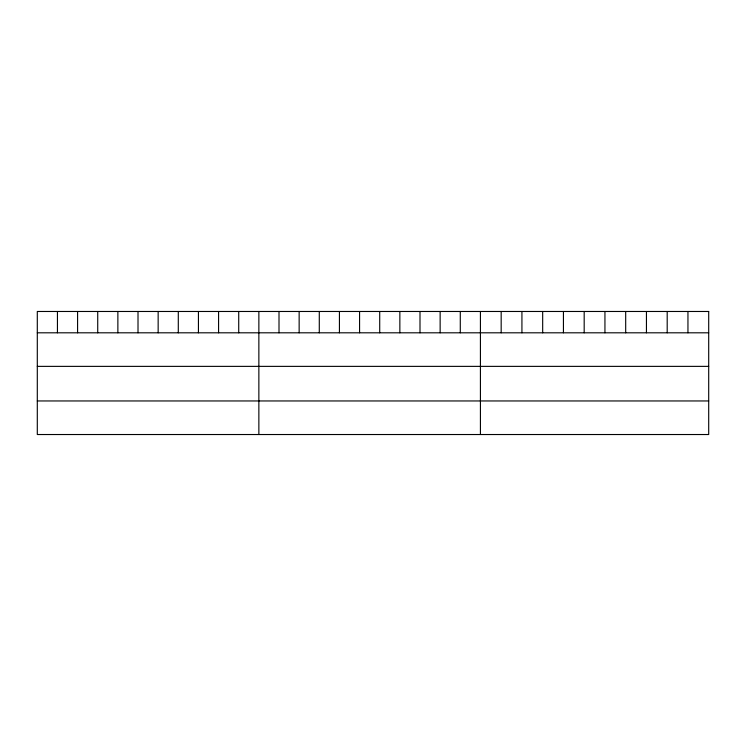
<?xml version="1.0" encoding="UTF-8"?>
<svg xmlns="http://www.w3.org/2000/svg" width="746" height="746" viewBox="0 0 746 746"><rect width="100%" height="100%" fill="white"/><g stroke="black" fill="none" stroke-linecap="round" stroke-linejoin="round"><path stroke-width="1.12" d="M37.3 332.809L708.7 332.809M37.3 366.37L708.7 366.37M37.3 400.956L708.7 400.956M687.952 311.474L687.952 332.809M667.194 311.474L667.194 332.809M646.446 311.474L646.446 332.809M625.689 311.474L625.689 332.809M604.941 311.474L604.941 332.809M584.183 311.474L584.183 332.809M563.435 311.474L563.435 332.809M542.678 311.474L542.678 332.809M521.93 311.474L521.93 332.809M501.172 311.474L501.172 332.809M480.424 311.474L480.424 434.526M460.282 311.474L460.282 332.809M440.14 311.474L440.14 332.809M419.998 311.474L419.998 332.809M399.856 311.474L399.856 332.809M379.714 311.474L379.714 332.809M359.572 311.474L359.572 332.809M339.43 311.474L339.43 332.809M319.288 311.474L319.288 332.809M299.146 311.474L299.146 332.809M279.004 311.474L279.004 332.809M258.862 311.474L258.862 434.526M238.72 311.474L238.72 332.809M218.578 311.474L218.578 332.809M198.436 311.474L198.436 332.809M178.294 311.474L178.294 332.809M158.152 311.474L158.152 332.809M138.01 311.474L138.01 332.809M117.868 311.474L117.868 332.809M97.726 311.474L97.726 332.809M77.584 311.474L77.584 332.809M57.442 311.474L57.442 332.809M708.7 311.474L37.3 311.474L37.3 434.526L708.7 434.526L708.7 311.474"/></g></svg>
